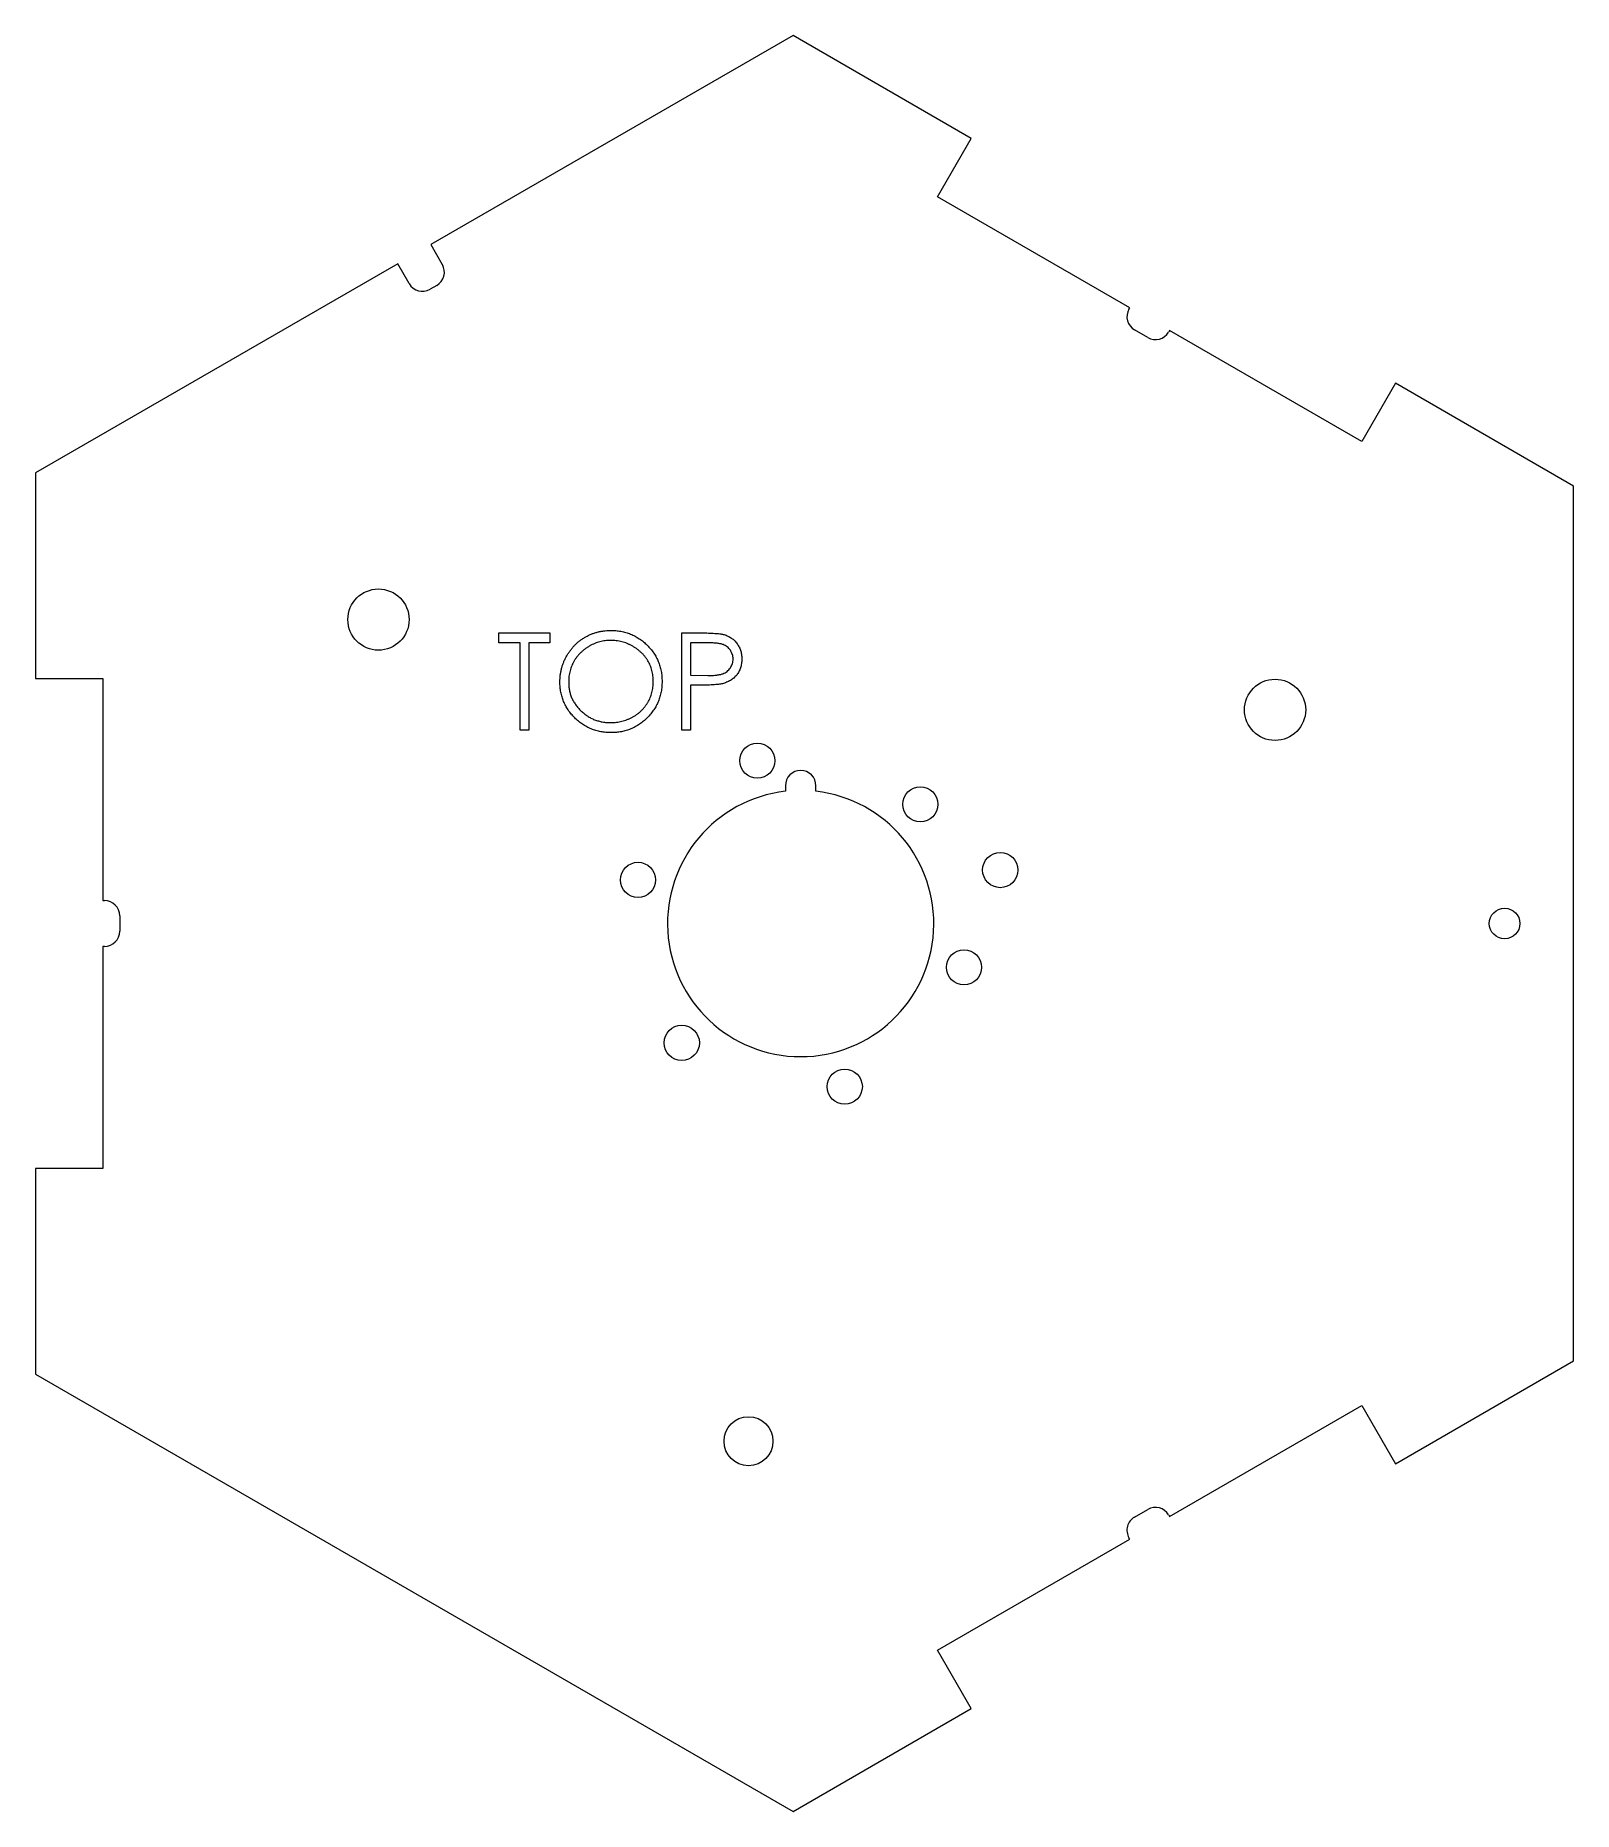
# Model space of a CAD drawing. Header units: millimetres. Extents: x -50 to 50, y -58 to 58.
import ezdxf

# ---------------------------------------------------------------- set-up
doc = ezdxf.new("R2010")
doc.units = ezdxf.units.MM

msp = doc.modelspace()

# ---------------------------------------------------------------- linework, layer by layer
at = {"color": 7, "linetype": 'Continuous', "lineweight": 15}
for p, q in [((-0.5, 58.02), (-24.17, 44.36)), ((11.14, 51.3), (-0.5, 58.02)), ((8.94, 47.49), (11.14, 51.3)), ((21.5, 40.24), (8.94, 47.49)), ((-24.17, 44.36), (-23.42, 43.06)), ((-26.33, 43.11), (-50, 29.44)), ((-25.58, 41.81), (-26.33, 43.11)), ((-23.78, 41.69), (-24.22, 41.44)), ((21.45, 40.15), (21.5, 40.24)), ((22.68, 38.29), (21.82, 38.79)), ((24.1, 38.74), (24.05, 38.65)), ((36.66, 31.49), (24.1, 38.74)), ((38.86, 35.3), (36.66, 31.49)), ((50.5, 28.58), (38.86, 35.3)), ((-50, 29.44), (-50, 16)), ((50.5, -28.58), (50.5, 28.58)), ((-19.72, 18.99), (-16.39, 18.99)), ((-19.72, 18.34), (-19.72, 18.99)), ((-16.39, 18.99), (-16.39, 18.34)), ((-7.76, 18.99), (-6.51, 18.99)), ((-7.76, 12.64), (-7.76, 18.99)), ((-18.34, 18.34), (-19.72, 18.34)), ((-18.34, 12.64), (-18.34, 18.34)), ((-17.77, 18.34), (-17.77, 12.64)), ((-16.39, 18.34), (-17.77, 18.34)), ((-7.19, 18.34), (-7.19, 16.22)), ((-6.02, 18.34), (-7.19, 18.34)), ((-50, 16), (-45.6, 16)), ((-45.6, 16), (-45.6, 1.5)), ((-7.19, 16.22), (-6.07, 16.2)), ((-7.19, 15.57), (-7.19, 12.64)), ((-6.73, 15.57), (-7.19, 15.57)), ((-17.77, 12.64), (-18.34, 12.64)), ((-7.19, 12.64), (-7.76, 12.64)), ((-1, 9), (-1, 8.64)), ((1, 8.64), (1, 9)), ((-45.6, 1.5), (-45.5, 1.5)), ((-44.5, 0.5), (-44.5, -0.5)), ((-45.6, -1.5), (-45.6, -16)), ((-45.5, -1.5), (-45.6, -1.5)), ((-50, -16), (-50, -29.44)), ((-45.6, -16), (-50, -16)), ((38.86, -35.3), (50.5, -28.58)), ((-50, -29.44), (-0.5, -58.02)), ((24.1, -38.74), (36.66, -31.49)), ((36.66, -31.49), (38.86, -35.3)), ((21.82, -38.79), (22.68, -38.29)), ((24.05, -38.65), (24.1, -38.74)), ((8.94, -47.49), (21.5, -40.24)), ((21.5, -40.24), (21.45, -40.15)), ((11.14, -51.3), (8.94, -47.49)), ((-0.5, -58.02), (11.14, -51.3))]:
    msp.add_line(p, q, dxfattribs=at)
for centre, radius in [((-27.59, 19.86), 2), ((31, 13.96), 2), ((-2.83, 10.64), 1.15), ((7.82, 7.79), 1.15), ((13.04, 3.49), 1.15), ((-10.63, 2.85), 1.15), ((46, 0), 1), ((10.67, -2.86), 1.15), ((-7.77, -7.8), 1.15), ((2.88, -10.66), 1.15), ((-3.41, -33.83), 1.6)]:
    msp.add_circle(centre, radius, dxfattribs=at)
for centre, radius, start, end in [((-24.28, 42.56), 1, 300, 30), ((-24.72, 42.31), 1, 210, 300), ((22.32, 39.65), 1, 150, 240), ((23.18, 39.15), 1, 240, 330), ((0, 9), 1, 0, 180), ((0, 0), 8.7, 96.6003, 83.3997), ((-45.5, 0.5), 1, 360, 90), ((-45.5, -0.5), 1, 270, 0), ((23.18, -39.15), 1, 30, 120), ((22.32, -39.65), 1, 120, 210)]:
    msp.add_arc(centre, radius, start, end, dxfattribs=at)
for points, knots in [([(-15.73, 15.78), (-15.73, 15.86), (-15.73, 16.01), (-15.71, 16.23), (-15.67, 16.45), (-15.63, 16.67), (-15.56, 16.88), (-15.49, 17.08), (-15.4, 17.29), (-15.29, 17.48), (-15.18, 17.67), (-15.05, 17.85), (-14.92, 18.02), (-14.77, 18.18), (-14.62, 18.33), (-14.45, 18.47), (-14.27, 18.59), (-14.09, 18.71), (-13.9, 18.81), (-13.7, 18.9), (-13.5, 18.98), (-13.29, 19.04), (-13.09, 19.09), (-12.87, 19.12), (-12.66, 19.15), (-12.51, 19.15), (-12.44, 19.15)], [0, 0, 0, 0, 0.043209, 0.085873, 0.12812, 0.170152, 0.211918, 0.253753, 0.296006, 0.338443, 0.381015, 0.42282, 0.464089, 0.505126, 0.545975, 0.586985, 0.628339, 0.670084, 0.711992, 0.753039, 0.794049, 0.834886, 0.875498, 0.916547, 0.958004, 1, 1, 1, 1]), ([(-12.44, 19.15), (-12.32, 19.15), (-12.09, 19.14), (-11.75, 19.1), (-11.42, 19.02), (-11.11, 18.92), (-10.82, 18.78), (-10.54, 18.61), (-10.27, 18.41), (-10.03, 18.19), (-9.8, 17.94), (-9.6, 17.68), (-9.43, 17.4), (-9.3, 17.11), (-9.19, 16.81), (-9.11, 16.49), (-9.07, 16.16), (-9.06, 15.93), (-9.06, 15.81)], [0, 0, 0, 0, 0.06657, 0.130749, 0.193413, 0.254989, 0.316114, 0.377262, 0.439401, 0.502971, 0.566525, 0.628231, 0.689091, 0.749345, 0.81017, 0.87161, 0.934869, 1, 1, 1, 1]), ([(-6.51, 18.99), (-6.42, 18.99), (-6.26, 18.99), (-6.03, 18.98), (-5.81, 18.97), (-5.62, 18.96), (-5.45, 18.95), (-5.3, 18.93), (-5.17, 18.92), (-5.1, 18.9), (-5.06, 18.89)], [0, 0, 0, 0, 0.176956, 0.339055, 0.486318, 0.618781, 0.735619, 0.838742, 0.926457, 1, 1, 1, 1]), ([(-5.06, 18.89), (-5.02, 18.88), (-4.93, 18.86), (-4.81, 18.81), (-4.69, 18.75), (-4.58, 18.69), (-4.47, 18.61), (-4.37, 18.53), (-4.27, 18.44), (-4.19, 18.34), (-4.11, 18.23), (-4.04, 18.11), (-3.98, 17.99), (-3.93, 17.86), (-3.89, 17.73), (-3.87, 17.59), (-3.85, 17.44), (-3.85, 17.34), (-3.85, 17.28)], [0, 0, 0, 0, 0.062481, 0.12349, 0.183411, 0.243153, 0.302127, 0.36171, 0.421842, 0.482932, 0.544552, 0.605681, 0.66768, 0.729984, 0.794551, 0.860346, 0.928907, 1, 1, 1, 1]), ([(-12.41, 18.5), (-12.47, 18.5), (-12.59, 18.5), (-12.77, 18.48), (-12.94, 18.45), (-13.12, 18.41), (-13.29, 18.36), (-13.46, 18.3), (-13.62, 18.22), (-13.79, 18.14), (-13.94, 18.04), (-14.09, 17.94), (-14.23, 17.83), (-14.36, 17.71), (-14.49, 17.58), (-14.6, 17.45), (-14.71, 17.31), (-14.8, 17.16), (-14.89, 17), (-14.96, 16.84), (-15.02, 16.68), (-15.07, 16.51), (-15.12, 16.33), (-15.14, 16.15), (-15.16, 15.97), (-15.16, 15.85), (-15.16, 15.79)], [0, 0, 0, 0, 0.042023, 0.083645, 0.124984, 0.166247, 0.207702, 0.249631, 0.291742, 0.334743, 0.37746, 0.419556, 0.461044, 0.502096, 0.542891, 0.583801, 0.624864, 0.666225, 0.707399, 0.748557, 0.789655, 0.83074, 0.87207, 0.913993, 0.956498, 1, 1, 1, 1]), ([(-9.63, 15.82), (-9.63, 15.88), (-9.63, 16), (-9.65, 16.18), (-9.68, 16.36), (-9.72, 16.53), (-9.77, 16.7), (-9.83, 16.86), (-9.9, 17.02), (-9.99, 17.17), (-10.08, 17.32), (-10.19, 17.46), (-10.3, 17.59), (-10.43, 17.71), (-10.56, 17.83), (-10.7, 17.94), (-10.85, 18.04), (-11.01, 18.14), (-11.18, 18.22), (-11.34, 18.3), (-11.52, 18.36), (-11.69, 18.41), (-11.87, 18.45), (-12.05, 18.48), (-12.23, 18.5), (-12.35, 18.5), (-12.41, 18.5)], [0, 0, 0, 0, 0.042915, 0.08513, 0.126473, 0.167453, 0.207976, 0.248249, 0.28875, 0.32967, 0.370537, 0.411129, 0.451819, 0.492406, 0.533486, 0.575263, 0.617441, 0.660672, 0.70394, 0.746868, 0.789079, 0.831104, 0.873238, 0.915166, 0.957381, 1, 1, 1, 1]), ([(-4.42, 17.28), (-4.42, 17.33), (-4.42, 17.43), (-4.46, 17.58), (-4.52, 17.72), (-4.59, 17.86), (-4.69, 17.98), (-4.8, 18.08), (-4.93, 18.16), (-5.05, 18.22), (-5.15, 18.25), (-5.24, 18.28), (-5.34, 18.29), (-5.46, 18.31), (-5.58, 18.32), (-5.72, 18.33), (-5.87, 18.34), (-5.97, 18.34), (-6.02, 18.34)], [0, 0, 0, 0, 0.070044, 0.139238, 0.208197, 0.279173, 0.349987, 0.418354, 0.48761, 0.557411, 0.59533, 0.637964, 0.685913, 0.738185, 0.796103, 0.858517, 0.926658, 1, 1, 1, 1]), ([(-6.07, 16.2), (-6.02, 16.2), (-5.91, 16.2), (-5.76, 16.21), (-5.62, 16.22), (-5.49, 16.23), (-5.38, 16.25), (-5.27, 16.27), (-5.17, 16.29), (-5.06, 16.33), (-4.94, 16.38), (-4.81, 16.47), (-4.69, 16.58), (-4.59, 16.7), (-4.52, 16.83), (-4.46, 16.97), (-4.42, 17.13), (-4.42, 17.23), (-4.42, 17.28)], [0, 0, 0, 0, 0.072538, 0.140034, 0.202496, 0.260575, 0.313228, 0.361583, 0.404878, 0.444127, 0.5164, 0.586507, 0.655085, 0.724384, 0.793974, 0.861638, 0.930111, 1, 1, 1, 1]), ([(-3.85, 17.28), (-3.85, 17.23), (-3.85, 17.13), (-3.87, 16.98), (-3.89, 16.84), (-3.93, 16.7), (-3.98, 16.57), (-4.04, 16.45), (-4.1, 16.34), (-4.18, 16.23), (-4.27, 16.13), (-4.37, 16.04), (-4.47, 15.96), (-4.59, 15.88), (-4.71, 15.82), (-4.84, 15.76), (-4.97, 15.71), (-5.07, 15.68), (-5.11, 15.67)], [0, 0, 0, 0, 0.070119, 0.137192, 0.202016, 0.264631, 0.326117, 0.38601, 0.445812, 0.505298, 0.564633, 0.624283, 0.683902, 0.743953, 0.805388, 0.868388, 0.933084, 1, 1, 1, 1]), ([(-12.39, 12.47), (-12.5, 12.48), (-12.73, 12.48), (-13.06, 12.53), (-13.38, 12.6), (-13.69, 12.71), (-13.98, 12.85), (-14.26, 13.01), (-14.52, 13.21), (-14.77, 13.44), (-14.99, 13.68), (-15.19, 13.95), (-15.36, 14.22), (-15.5, 14.51), (-15.6, 14.81), (-15.68, 15.12), (-15.73, 15.45), (-15.73, 15.67), (-15.73, 15.78)], [0, 0, 0, 0, 0.065819, 0.129747, 0.192072, 0.253459, 0.31457, 0.37628, 0.439026, 0.503267, 0.567493, 0.629705, 0.691, 0.751452, 0.812004, 0.87315, 0.935635, 1, 1, 1, 1]), ([(-15.16, 15.79), (-15.16, 15.69), (-15.16, 15.51), (-15.12, 15.25), (-15.06, 15), (-14.97, 14.75), (-14.85, 14.52), (-14.71, 14.3), (-14.55, 14.09), (-14.36, 13.89), (-14.15, 13.71), (-13.94, 13.56), (-13.71, 13.42), (-13.47, 13.31), (-13.22, 13.23), (-12.96, 13.17), (-12.69, 13.13), (-12.5, 13.13), (-12.41, 13.13)], [0, 0, 0, 0, 0.064504, 0.126899, 0.187747, 0.24815, 0.308586, 0.369583, 0.431827, 0.49618, 0.560668, 0.623504, 0.68526, 0.746537, 0.808327, 0.870486, 0.934317, 1, 1, 1, 1]), ([(-12.41, 13.13), (-12.35, 13.13), (-12.22, 13.13), (-12.04, 13.15), (-11.85, 13.17), (-11.68, 13.21), (-11.5, 13.26), (-11.33, 13.32), (-11.16, 13.4), (-11, 13.48), (-10.84, 13.57), (-10.69, 13.67), (-10.55, 13.78), (-10.42, 13.9), (-10.3, 14.02), (-10.19, 14.16), (-10.08, 14.3), (-9.99, 14.45), (-9.9, 14.6), (-9.83, 14.76), (-9.77, 14.93), (-9.72, 15.1), (-9.68, 15.27), (-9.65, 15.45), (-9.63, 15.63), (-9.63, 15.75), (-9.63, 15.82)], [0, 0, 0, 0, 0.043633, 0.086538, 0.129177, 0.171436, 0.213416, 0.255266, 0.297369, 0.339941, 0.382347, 0.423953, 0.464871, 0.505572, 0.546003, 0.586568, 0.627065, 0.668271, 0.709549, 0.750428, 0.791096, 0.832027, 0.873136, 0.914611, 0.956956, 1, 1, 1, 1]), ([(-9.06, 15.81), (-9.06, 15.7), (-9.07, 15.48), (-9.11, 15.14), (-9.19, 14.83), (-9.29, 14.52), (-9.43, 14.23), (-9.6, 13.95), (-9.8, 13.69), (-10.02, 13.44), (-10.27, 13.22), (-10.53, 13.02), (-10.81, 12.85), (-11.1, 12.71), (-11.4, 12.6), (-11.72, 12.53), (-12.05, 12.48), (-12.27, 12.48), (-12.39, 12.47)], [0, 0, 0, 0, 0.065227, 0.128569, 0.19032, 0.251378, 0.312388, 0.373789, 0.436431, 0.500567, 0.564687, 0.627136, 0.688455, 0.749246, 0.810155, 0.871671, 0.934773, 1, 1, 1, 1]), ([(-5.11, 15.67), (-5.15, 15.66), (-5.24, 15.64), (-5.39, 15.62), (-5.55, 15.61), (-5.74, 15.59), (-5.96, 15.58), (-6.19, 15.57), (-6.45, 15.57), (-6.64, 15.57), (-6.73, 15.57)], [0, 0, 0, 0, 0.075173, 0.164746, 0.268017, 0.385912, 0.517789, 0.663691, 0.824413, 1, 1, 1, 1])]:
    msp.add_open_spline(points, degree=3, knots=knots, dxfattribs=at)

doc.saveas('drawing.dxf')
